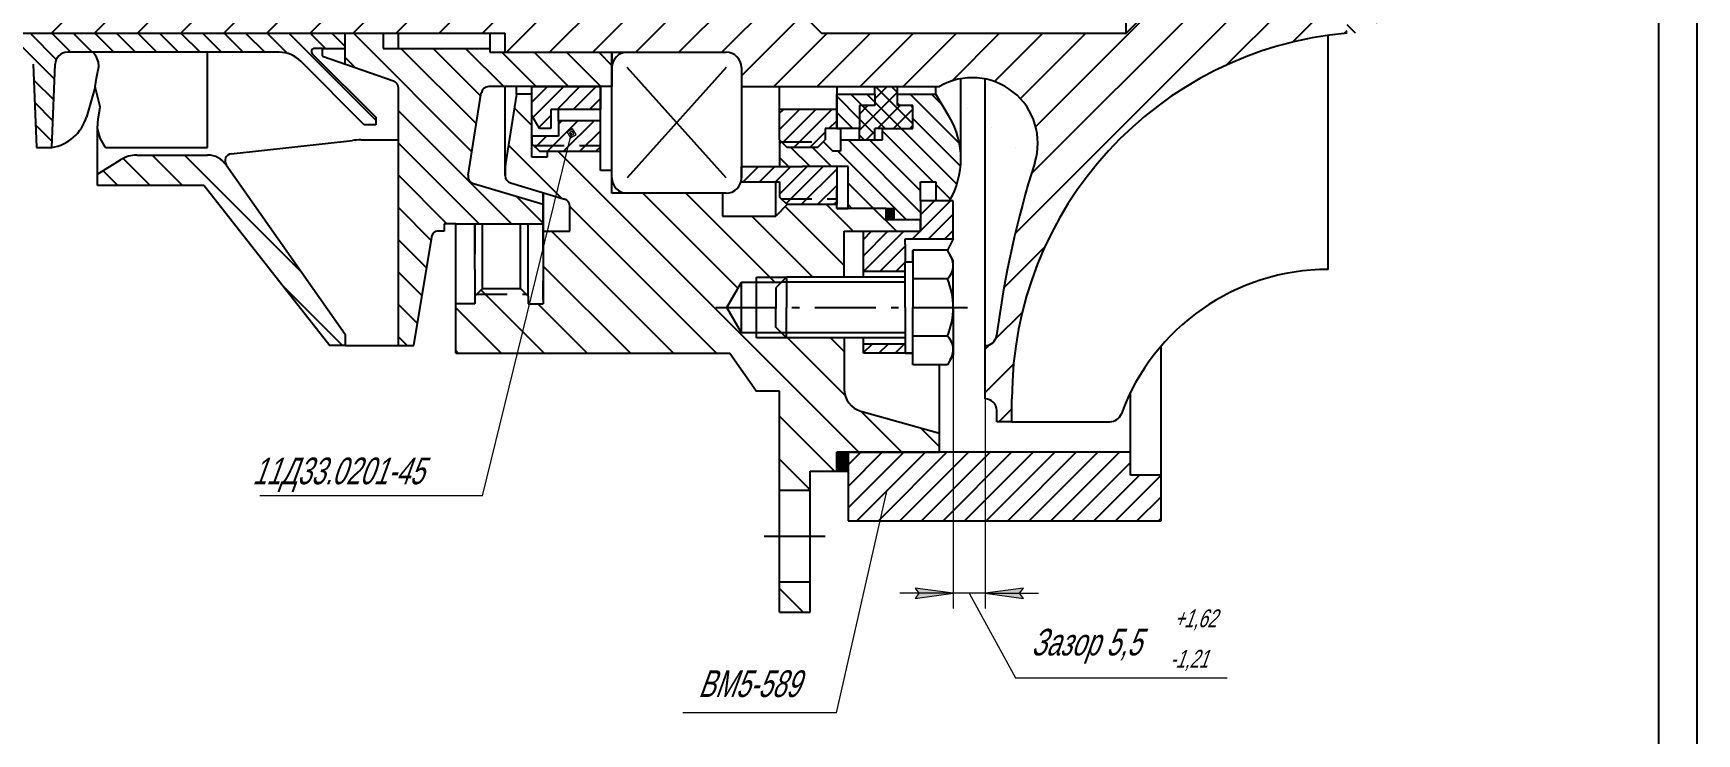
# Model space of a CAD drawing. Extents: x 0 to 841, y 0 to 594.
# Drawn here: x 622.7 to 841, y 363.4 to 455.4 of the extents above; entities that cross this region are included whole.
import ezdxf

# ---------------------------------------------------------------- set-up
doc = ezdxf.new("R2010")
doc.units = 0
doc.header["$MEASUREMENT"] = 0
for name, pattern in [('K5LT_AXLED', [13, 8, -2, 1, -2]), ('K5LT_BASIC', [0]), ('K5LT_DASHED', [6, 4, -2]), ('K5LT_THIN', [0]), ('K5LT_THIN_INCLUDED_TO_HATCHING', [0])]:
    doc.linetypes.add(name, pattern=pattern)
doc.layers.add('LAYER0VIEW0', color=7, linetype='Continuous')
doc.layers.add('LAYER2VIEW0', color=7, linetype='Continuous')
doc.styles.add('K5_TEXTSTYLE', font='win_eskd.shx', dxfattribs={"width": 0.7, "oblique": 15, "bigfont": 'b_eskd.shx'})
pattern_1 = [(-45, (0, 0), (2.12132, 2.12132), [])]
pattern_2 = [(-45, (0, 0), (1.4142136, 1.4142136), [])]
pattern_3 = [(45, (0, 0), (-1.0606602, 1.0606602), [])]
pattern_4 = [(-45, (0, 0), (2.828427, 2.828427), [])]

# ---------------------------------------------------------------- blocks, each defined once
blk = doc.blocks.new('*U65')
at = {"layer": 'LAYER0VIEW0', "color": 5, "linetype": 'K5LT_BASIC'}
for p, q in [((-0.77, 7.51), (-5.3, 7.51)), ((-5.3, 7.51), (-5.3, 0)), ((0, 6.18), (-0.77, 7.51)), ((0, 0), (0, 6.18)), ((-21.9, 4), (-23.3, 2.6)), ((-23.3, 2.6), (-23.3, 0)), ((-6.3, 4), (-21.9, 4)), ((-21.9, 4), (-21.9, 0)), ((-0.77, 3.75), (-5.3, 3.75)), ((-23.3, -2.6), (-23.3, 0)), ((-21.9, -4), (-21.9, 0)), ((-5.3, -7.51), (-5.3, 0)), ((0, 0), (0, -6.18)), ((-21.9, -4), (-23.3, -2.6)), ((-6.3, -4), (-21.9, -4)), ((-0.77, -3.75), (-5.3, -3.75)), ((0, -6.18), (-0.77, -7.51)), ((-0.77, -7.51), (-5.3, -7.51))]:
    blk.add_line(p, q, dxfattribs=at)
at = {"layer": 'LAYER0VIEW0', "color": 7, "linetype": 'K5LT_THIN'}
for p, q in [((-6.3, 3.32), (-22.57, 3.32)), ((-6.3, -3.32), (-22.57, -3.32))]:
    blk.add_line(p, q, dxfattribs=at)
at = {"layer": 'LAYER0VIEW0', "color": 5, "linetype": 'K5LT_BASIC'}
for centre, radius, start, end in [((-2.43, 5.53), 2.43, 313.0482, 32.769), ((-9.55, 0), 9.55, 0, 23.1373), ((-9.55, 0), 9.55, 336.8627, 0), ((-2.43, -5.53), 2.43, 327.231, 46.9518)]:
    blk.add_arc(centre, radius, start, end, dxfattribs=at)
blk = doc.blocks.new('*U66')
at = {"layer": 'LAYER0VIEW0', "color": 5, "linetype": 'K5LT_BASIC'}
for p, q in [((-2, 55.5), (-15, 55.5)), ((-17, 53.5), (-17, 39)), ((0, 39), (0, 53.5)), ((-15, 37), (-2, 37)), ((-17, -14.5), (-17, 0)), ((-15, 2), (-2, 2)), ((0, 0), (0, -14.5)), ((-2, -16.5), (-15, -16.5))]:
    blk.add_line(p, q, dxfattribs=at)
at = {"layer": 'LAYER0VIEW0', "color": 7, "linetype": 'K5LT_THIN'}
for p, q in [((-2, 39), (-15, 53.5)), ((-2, 53.5), (-15, 39)), ((-2, 0), (-15, -14.5)), ((-2, -14.5), (-15, 0))]:
    blk.add_line(p, q, dxfattribs=at)
at = {"layer": 'LAYER0VIEW0', "color": 5, "linetype": 'K5LT_BASIC'}
for centre, start, end in [((-15, 53.5), 90, 180), ((-2, 53.5), 0, 90), ((-15, 39), 180, 270), ((-2, 39), 270, 0), ((-15, 0), 90, 180), ((-2, 0), 0, 90), ((-15, -14.5), 180, 270), ((-2, -14.5), 270, 0)]:
    blk.add_arc(centre, 2, start, end, dxfattribs=at)
blk = doc.blocks.new('*S69')
at = {"layer": 'LAYER2VIEW0', "color": 7, "linetype": 'K5LT_THIN'}
blk.add_line((841, 594), (841, 0), dxfattribs=at)

msp = doc.modelspace()

# ---------------------------------------------------------------- hatches: boundary and pattern name
at = {"layer": 'LAYER0VIEW0'}
h = msp.add_hatch(dxfattribs=at)
h.set_pattern_fill('МЕТАЛЛ', color=256, style=0, pattern_type=0)
h.set_pattern_definition([(45, (0, 0), (-2.828427, 2.828427), [])])
edge = h.paths.add_edge_path()
edge.add_line((532.929, 481.858), (519.929, 481.858))
edge.add_line((519.929, 481.858), (518.429, 481.858))
edge.add_line((518.429, 481.858), (518.429, 482.358))
edge.add_line((518.429, 482.358), (517.929, 482.858))
edge.add_line((517.929, 482.858), (468.429, 482.858))
edge.add_line((468.429, 482.858), (468.429, 481.512))
edge.add_line((468.429, 481.512), (470.429, 480.358))
edge.add_line((470.429, 480.358), (480.429, 480.358))
edge.add_line((480.429, 480.358), (480.429, 479.858))
edge.add_line((480.429, 479.858), (499.429, 479.858))
edge.add_line((499.429, 479.858), (499.429, 476.358))
edge.add_line((499.429, 476.358), (508.429, 476.358))
edge.add_line((508.429, 476.358), (511.893, 470.358))
edge.add_line((511.893, 470.358), (508.429, 464.358))
edge.add_line((508.429, 464.358), (499.429, 464.358))
edge.add_line((499.429, 464.358), (499.429, 460.858))
edge.add_line((499.429, 460.858), (480.429, 460.858))
edge.add_line((480.429, 460.858), (480.429, 460.358))
edge.add_line((480.429, 460.358), (470.429, 460.358))
edge.add_line((470.429, 460.358), (468.429, 459.203))
edge.add_line((468.429, 459.203), (468.429, 457.858))
edge.add_line((468.429, 457.858), (517.929, 457.858))
edge.add_line((517.929, 457.858), (518.429, 458.358))
edge.add_line((518.429, 458.358), (518.429, 458.858))
edge.add_line((518.429, 458.858), (519.929, 458.858))
edge.add_line((519.929, 458.858), (519.929, 455.858))
edge.add_line((519.929, 455.858), (520.429, 455.358))
edge.add_line((520.429, 455.358), (528.429, 455.358))
edge.add_line((528.429, 455.358), (529.429, 456.358))
edge.add_line((529.429, 456.358), (532.929, 456.358))
edge.add_line((532.929, 456.358), (532.929, 455.358))
edge.add_line((532.929, 455.358), (534.429, 455.358))
edge.add_line((534.429, 455.358), (547.429, 455.358))
edge.add_line((547.429, 455.358), (548.929, 455.358))
edge.add_line((548.929, 455.358), (584.929, 455.358))
edge.add_line((584.929, 455.358), (662.625, 455.358))
edge.add_line((662.625, 455.358), (684.625, 455.358))
edge.add_line((684.625, 455.358), (684.625, 452.858))
edge.add_line((684.625, 452.858), (698.625, 452.858))
edge.add_line((698.625, 452.858), (700.625, 452.858))
edge.add_line((700.625, 452.858), (713.625, 452.858))
edge.add_arc((713.625, 450.858), 2, 360, 450, ccw=False)
edge.add_line((715.625, 450.858), (715.625, 448.358))
edge.add_line((715.625, 448.358), (741.625, 448.358))
edge.add_arc((745.944, 440.944), 8.58, 342.4571, 480.22329, ccw=False)
edge.add_arc((879.072, 398.859), 131.042, 162.4571, 172.63144)
edge.add_arc((747.625, 415.858), 1.5, 630, 712.63144, ccw=False)
edge.add_line((747.625, 414.358), (747.625, 407.358))
edge.add_arc((747.625, 405.858), 1.5, 360, 450, ccw=False)
edge.add_line((749.125, 405.858), (749.125, 404.358))
edge.add_line((749.125, 404.358), (751.125, 404.358))
edge.add_line((751.125, 404.358), (751.125, 407.358))
edge.add_arc((799.307, 407.358), 48.182, 454.97911, 540, ccw=False)
edge.add_line((795.125, 455.358), (795.125, 457.858))
edge.add_line((795.125, 457.858), (792.625, 457.858))
edge.add_line((792.625, 457.858), (791.125, 457.858))
edge.add_line((791.125, 457.858), (790.125, 458.858))
edge.add_line((790.125, 458.858), (789.625, 458.358))
edge.add_line((789.625, 458.358), (778.625, 458.358))
edge.add_line((778.625, 458.358), (777.625, 459.358))
edge.add_line((777.625, 459.358), (775.125, 459.358))
edge.add_line((775.125, 459.358), (775.125, 458.358))
edge.add_line((775.125, 458.358), (769.125, 458.358))
edge.add_line((769.125, 458.358), (766.125, 455.358))
edge.add_line((766.125, 455.358), (726.125, 455.358))
edge.add_line((726.125, 455.358), (722.125, 459.358))
edge.add_line((722.125, 459.358), (539.28, 459.358))
edge.add_line((539.28, 459.358), (532.929, 470.358))
edge.add_line((532.929, 470.358), (539.28, 481.358))
edge.add_line((539.28, 481.358), (722.125, 481.358))
edge.add_line((722.125, 481.358), (726.125, 485.358))
edge.add_line((726.125, 485.358), (766.125, 485.358))
edge.add_line((766.125, 485.358), (769.125, 482.358))
edge.add_line((769.125, 482.358), (775.125, 482.358))
edge.add_line((775.125, 482.358), (775.125, 481.358))
edge.add_line((775.125, 481.358), (777.625, 481.358))
edge.add_line((777.625, 481.358), (778.625, 482.358))
edge.add_line((778.625, 482.358), (789.625, 482.358))
edge.add_line((789.625, 482.358), (790.125, 481.858))
edge.add_line((790.125, 481.858), (791.125, 482.858))
edge.add_line((791.125, 482.858), (792.625, 482.858))
edge.add_line((792.625, 482.858), (795.125, 482.858))
edge.add_line((795.125, 482.858), (795.125, 485.358))
edge.add_arc((799.307, 533.358), 48.182, 540, 625.02089, ccw=False)
edge.add_line((751.125, 533.358), (751.125, 536.358))
edge.add_line((751.125, 536.358), (749.125, 536.358))
edge.add_line((749.125, 536.358), (749.125, 534.858))
edge.add_arc((747.625, 534.858), 1.5, 270, 360, ccw=False)
edge.add_line((747.625, 533.358), (747.625, 526.358))
edge.add_arc((747.625, 524.858), 1.5, 367.36856, 450, ccw=False)
edge.add_arc((879.072, 541.856), 131.042, 187.36856, 197.5429)
edge.add_arc((745.944, 499.772), 8.58, 239.77671, 377.5429, ccw=False)
edge.add_line((741.625, 492.358), (715.625, 492.358))
edge.add_line((715.625, 492.358), (715.625, 489.858))
edge.add_arc((713.625, 489.858), 2, 270, 360, ccw=False)
edge.add_line((713.625, 487.858), (700.625, 487.858))
edge.add_line((700.625, 487.858), (698.625, 487.858))
edge.add_line((698.625, 487.858), (684.625, 487.858))
edge.add_line((684.625, 487.858), (684.625, 485.358))
edge.add_line((684.625, 485.358), (662.625, 485.358))
edge.add_line((662.625, 485.358), (584.929, 485.358))
edge.add_line((584.929, 485.358), (548.929, 485.358))
edge.add_line((548.929, 485.358), (547.429, 485.358))
edge.add_line((547.429, 485.358), (535.429, 485.358))
edge.add_line((535.429, 485.358), (535.429, 481.858))
edge.add_line((535.429, 481.858), (532.929, 481.858))
h = msp.add_hatch(dxfattribs=at)
h.set_pattern_fill('МЕТАЛЛ', color=256, style=0, pattern_type=0)
h.set_pattern_definition(pattern_2)
edge = h.paths.add_edge_path()
edge.add_arc((627.162, 489.458), 1.6, 542.29061, 630, ccw=False)
edge.add_line((625.563, 489.394), (625.126, 500.324))
edge.add_arc((624.031, 494.757), 5.674, 78.86755, 80.81259)
edge.add_line((624.937, 500.358), (623.125, 500.358))
edge.add_line((623.125, 500.358), (622.686, 489.394))
edge.add_arc((621.088, 489.458), 1.6, 630, 717.70939, ccw=False)
edge.add_line((621.088, 487.858), (584.929, 487.858))
edge.add_line((584.929, 487.858), (584.929, 485.358))
edge.add_line((584.929, 485.358), (662.625, 485.358))
edge.add_line((662.625, 485.358), (663.625, 485.358))
edge.add_line((663.625, 485.358), (663.625, 487.358))
edge.add_line((663.625, 487.358), (660.625, 487.358))
edge.add_line((660.625, 487.358), (659.591, 487.358))
edge.add_arc((659.591, 487.758), 0.4, 495, 630, ccw=False)
edge.add_line((659.308, 488.041), (667.625, 496.358))
edge.add_line((667.625, 496.358), (667.625, 497.358))
edge.add_line((667.625, 497.358), (666.125, 497.358))
edge.add_line((666.125, 497.358), (657.796, 489.029))
edge.add_arc((654.968, 491.858), 4, 630, 675, ccw=False)
edge.add_line((654.968, 487.858), (627.162, 487.858))
edge = h.paths.add_edge_path()
edge.add_arc((621.088, 451.258), 1.6, 362.29061, 450, ccw=False)
edge.add_line((622.686, 451.322), (623.125, 440.358))
edge.add_line((623.125, 440.358), (625.125, 440.358))
edge.add_line((625.125, 440.358), (625.563, 451.322))
edge.add_arc((627.162, 451.258), 1.6, 450, 537.70939, ccw=False)
edge.add_line((627.162, 452.858), (654.968, 452.858))
edge.add_arc((654.968, 448.858), 4, 405, 450, ccw=False)
edge.add_line((657.796, 451.686), (666.125, 443.358))
edge.add_line((666.125, 443.358), (667.625, 443.358))
edge.add_line((667.625, 443.358), (667.625, 444.358))
edge.add_line((667.625, 444.358), (659.308, 452.675))
edge.add_arc((659.591, 452.958), 0.4, 450, 585, ccw=False)
edge.add_line((659.591, 453.358), (660.625, 453.358))
edge.add_line((660.625, 453.358), (662.625, 453.358))
edge.add_line((662.625, 453.358), (663.625, 453.358))
edge.add_line((663.625, 453.358), (663.625, 455.358))
edge.add_line((663.625, 455.358), (662.625, 455.358))
edge.add_line((662.625, 455.358), (584.929, 455.358))
edge.add_line((584.929, 455.358), (584.929, 452.858))
edge.add_line((584.929, 452.858), (621.088, 452.858))
h = msp.add_hatch(dxfattribs=at)
h.set_pattern_fill('МЕТАЛЛ', color=256, style=0, pattern_type=0)
h.set_pattern_definition(pattern_1)
edge = h.paths.add_edge_path()
edge.add_arc((796.352, 470.358), 14.773, 668.88007, 714.17223, ccw=False)
edge.add_line((805.625, 458.858), (799.125, 458.858))
edge.add_line((799.125, 458.858), (799.125, 455.358))
edge.add_line((799.125, 455.358), (795.125, 455.358))
edge.add_line((795.125, 455.358), (795.125, 457.858))
edge.add_line((795.125, 457.858), (792.625, 457.858))
edge.add_line((792.625, 457.858), (792.625, 459.858))
edge.add_line((792.625, 459.858), (790.625, 459.858))
edge.add_line((790.625, 459.858), (790.625, 459.358))
edge.add_line((790.625, 459.358), (789.625, 458.358))
edge.add_line((789.625, 458.358), (778.625, 458.358))
edge.add_line((778.625, 458.358), (777.625, 459.358))
edge.add_line((777.625, 459.358), (777.625, 461.358))
edge.add_line((777.625, 461.358), (800.625, 461.358))
edge.add_line((800.625, 461.358), (804.625, 468.858))
edge.add_line((804.625, 468.858), (811.049, 468.858))
h = msp.add_hatch(dxfattribs=at)
h.set_pattern_fill('МЕТАЛЛ', color=256, style=0, pattern_type=0)
h.set_pattern_definition(pattern_1)
edge = h.paths.add_edge_path()
edge.add_line((670.625, 448.148), (670.625, 414.358))
edge.add_line((670.625, 414.358), (672.625, 414.358))
edge.add_line((672.625, 414.358), (675.041, 428.856))
edge.add_arc((675.633, 428.758), 0.6, 450, 530.53768, ccw=False)
edge.add_line((675.633, 429.358), (676.625, 429.358))
edge.add_line((676.625, 429.358), (676.625, 430.358))
edge.add_line((676.625, 430.358), (678.125, 430.358))
edge.add_line((678.125, 430.358), (680.625, 430.358))
edge.add_line((680.625, 430.358), (689.625, 430.358))
edge.add_line((689.625, 430.358), (689.625, 432.858))
edge.add_line((689.625, 432.858), (680.463, 435.606))
edge.add_arc((680.751, 436.564), 1, 530.90972, 613.30076, ccw=False)
edge.add_line((679.763, 436.722), (681.49, 447.516))
edge.add_arc((682.478, 447.358), 1, 450, 530.90972, ccw=False)
edge.add_line((682.478, 448.358), (688.125, 448.358))
edge.add_line((688.125, 448.358), (697.125, 448.358))
edge.add_line((697.125, 448.358), (698.625, 448.358))
edge.add_line((698.625, 448.358), (698.625, 452.858))
edge.add_line((698.625, 452.858), (684.625, 452.858))
edge.add_line((684.625, 452.858), (682.625, 452.858))
edge.add_line((682.625, 452.858), (682.625, 453.358))
edge.add_line((682.625, 453.358), (668.625, 453.358))
edge.add_line((668.625, 453.358), (668.625, 455.358))
edge.add_line((668.625, 455.358), (663.625, 455.358))
edge.add_line((663.625, 455.358), (663.625, 451.308))
edge.add_line((663.625, 451.308), (669.955, 449.092))
edge.add_arc((669.625, 448.148), 1, 360, 430.70995, ccw=False)
h = msp.add_hatch(dxfattribs=at)
h.set_pattern_fill('МЕТАЛЛ', color=256, style=0, pattern_type=0)
h.set_pattern_definition(pattern_3)
h.paths.add_polyline_path([(697.125, 445.358), (690.625, 445.358), (690.625, 442.858), (689.125, 442.858), (688.125, 444.59), (688.125, 448.358), (697.125, 448.358)])
h = msp.add_hatch(dxfattribs=at)
h.set_pattern_fill('НЕМЕТАЛЛ', color=256, style=0, pattern_type=0)
h.set_pattern_definition([(45, (0, 0), (-1.0606602, 1.0606602), []), (135, (0, 0), (-1.0606602, -1.0606602), [])])
h.paths.add_polyline_path([(731.125, 445.858), (733.125, 445.858), (733.125, 447.358), (733.125, 448.358), (736.125, 448.358), (736.125, 445.858), (738.125, 445.858), (738.125, 442.858), (734.125, 442.858), (733.125, 442.858), (733.125, 441.358), (731.125, 441.358), (731.125, 442.858)])
h = msp.add_hatch(dxfattribs=at)
h.set_pattern_fill('МЕТАЛЛ', color=256, style=0, pattern_type=0)
h.set_pattern_definition(pattern_4)
edge = h.paths.add_edge_path()
edge.add_line((713.125, 434.358), (698.625, 434.358))
edge.add_line((698.625, 434.358), (698.625, 436.358))
edge.add_line((698.625, 436.358), (698.625, 437.358))
edge.add_line((698.625, 437.358), (697.125, 437.358))
edge.add_line((697.125, 437.358), (697.125, 439.858))
edge.add_line((697.125, 439.858), (690.125, 439.858))
edge.add_line((690.125, 439.858), (690.125, 439.108))
edge.add_line((690.125, 439.108), (688.125, 439.108))
edge.add_line((688.125, 439.108), (688.125, 440.858))
edge.add_line((688.125, 440.858), (688.125, 441.858))
edge.add_line((688.125, 441.858), (688.125, 444.59))
edge.add_line((688.125, 444.59), (688.125, 447.358))
edge.add_line((688.125, 447.358), (686.125, 447.358))
edge.add_line((686.125, 447.358), (684.663, 438.218))
edge.add_arc((687.625, 437.744), 3, 170.90972, 180)
edge.add_line((684.625, 437.744), (684.625, 436.668))
edge.add_arc((685.625, 436.668), 1, 180, 253.30076)
edge.add_line((685.338, 435.71), (692.412, 433.588))
edge.add_arc((692.125, 432.63), 1, 360, 433.30076, ccw=False)
edge.add_line((693.125, 432.63), (693.125, 429.358))
edge.add_line((693.125, 429.358), (689.625, 429.358))
edge.add_line((689.625, 429.358), (689.625, 422.858))
edge.add_line((689.625, 422.858), (689.625, 420.358))
edge.add_line((689.625, 420.358), (689.625, 419.858))
edge.add_line((689.625, 419.858), (687.625, 419.858))
edge.add_line((687.625, 419.858), (687.625, 420.858))
edge.add_line((687.625, 420.858), (686.625, 421.858))
edge.add_line((686.625, 421.858), (681.625, 421.858))
edge.add_line((681.625, 421.858), (680.625, 420.858))
edge.add_line((680.625, 420.858), (680.625, 419.858))
edge.add_line((680.625, 419.858), (678.125, 419.858))
edge.add_line((678.125, 419.858), (678.125, 413.358))
edge.add_line((678.125, 413.358), (710.125, 413.358))
edge.add_line((710.125, 413.358), (714.125, 413.358))
edge.add_line((714.125, 413.358), (717.625, 408.358))
edge.add_line((717.625, 408.358), (720.625, 408.358))
edge.add_line((720.625, 408.358), (720.625, 395.358))
edge.add_line((720.625, 395.358), (724.625, 395.358))
edge.add_line((724.625, 395.358), (724.625, 397.858))
edge.add_line((724.625, 397.858), (727.625, 397.858))
edge.add_line((727.625, 397.858), (728.125, 397.858))
edge.add_line((728.125, 397.858), (728.125, 400.358))
edge.add_line((728.125, 400.358), (729.625, 400.358))
edge.add_line((729.625, 400.358), (741.625, 400.358))
edge.add_line((741.625, 400.358), (741.625, 402.858))
edge.add_line((741.625, 402.858), (731.316, 405.744))
edge.add_arc((732.125, 408.633), 3, 540, 614.35775, ccw=False)
edge.add_line((729.125, 408.633), (729.125, 415.358))
edge.add_line((729.125, 415.358), (721.525, 415.358))
edge.add_line((721.525, 415.358), (720.85, 416.033))
edge.add_line((720.85, 416.033), (715.625, 416.033))
edge.add_line((715.625, 416.033), (713.705, 419.358))
edge.add_line((713.705, 419.358), (715.625, 422.683))
edge.add_line((715.625, 422.683), (720.85, 422.683))
edge.add_line((720.85, 422.683), (721.525, 423.358))
edge.add_line((721.525, 423.358), (729.125, 423.358))
edge.add_line((729.125, 423.358), (729.125, 429.358))
edge.add_line((729.125, 429.358), (739.125, 429.358))
edge.add_line((739.125, 429.358), (739.125, 430.858))
edge.add_line((739.125, 430.858), (735.625, 430.858))
edge.add_line((735.625, 430.858), (734.625, 430.858))
edge.add_line((734.625, 430.858), (734.625, 432.358))
edge.add_line((734.625, 432.358), (729.625, 432.358))
edge.add_line((729.625, 432.358), (728.125, 432.358))
edge.add_line((728.125, 432.358), (728.125, 432.858))
edge.add_line((728.125, 432.858), (721.625, 432.858))
edge.add_line((721.625, 432.858), (720.125, 431.358))
edge.add_line((720.125, 431.358), (713.125, 431.358))
edge.add_line((713.125, 431.358), (713.125, 434.358))
h = msp.add_hatch(dxfattribs=at)
h.set_pattern_fill('МЕТАЛЛ', color=256, style=0, pattern_type=0)
h.set_pattern_definition(pattern_2)
edge = h.paths.add_edge_path()
edge.add_line((739.125, 435.858), (741.125, 435.858))
edge.add_line((741.125, 435.858), (741.125, 433.358))
edge.add_line((741.125, 433.358), (742.925, 433.358))
edge.add_arc((733.592, 438.858), 10.833, 329.48976, 360)
edge.add_arc((733.592, 438.858), 10.833, 0, 30.51024)
edge.add_line((742.925, 444.358), (741.157, 447.358))
edge.add_line((741.157, 447.358), (736.125, 447.358))
edge.add_line((736.125, 447.358), (736.125, 445.858))
edge.add_line((736.125, 445.858), (738.125, 445.858))
edge.add_line((738.125, 445.858), (738.125, 442.858))
edge.add_line((738.125, 442.858), (734.125, 442.858))
edge.add_line((734.125, 442.858), (734.125, 441.358))
edge.add_line((734.125, 441.358), (733.125, 441.358))
edge.add_line((733.125, 441.358), (731.125, 441.358))
edge.add_line((731.125, 441.358), (728.625, 441.358))
edge.add_line((728.625, 441.358), (728.625, 439.858))
edge.add_line((728.625, 439.858), (727.625, 439.858))
edge.add_line((727.625, 439.858), (726.375, 441.108))
edge.add_line((726.375, 441.108), (725.625, 440.358))
edge.add_line((725.625, 440.358), (721.625, 440.358))
edge.add_line((721.625, 440.358), (720.875, 441.108))
edge.add_line((720.875, 441.108), (720.625, 440.858))
edge.add_line((720.625, 440.858), (720.625, 437.858))
edge.add_line((720.625, 437.858), (723.625, 437.858))
edge.add_line((723.625, 437.858), (728.125, 437.858))
edge.add_line((728.125, 437.858), (729.625, 437.858))
edge.add_line((729.625, 437.858), (729.625, 432.358))
edge.add_line((729.625, 432.358), (734.625, 432.358))
edge.add_line((734.625, 432.358), (735.625, 432.358))
edge.add_line((735.625, 432.358), (735.625, 430.858))
edge.add_line((735.625, 430.858), (739.125, 430.858))
edge.add_line((739.125, 430.858), (739.125, 433.358))
edge.add_line((739.125, 433.358), (739.125, 435.858))
h = msp.add_hatch(dxfattribs=at)
h.set_pattern_fill('МЕТАЛЛ', color=256, style=0, pattern_type=0)
h.set_pattern_definition([(-45, (0, 0), (1.0606602, 1.0606602), [])])
h.paths.add_polyline_path([(731.125, 442.858), (728.625, 442.858), (728.125, 442.858), (728.125, 445.358), (728.125, 447.358), (733.125, 447.358), (733.125, 445.858), (731.125, 445.858)])
h = msp.add_hatch(dxfattribs=at)
h.set_pattern_fill('МЕТАЛЛ', color=256, style=0, pattern_type=0)
h.set_pattern_definition(pattern_3)
h.paths.add_polyline_path([(691.625, 443.858), (697.125, 443.858), (697.125, 439.858), (689.125, 439.858), (688.125, 440.858), (688.125, 441.858), (691.625, 441.858)])
h = msp.add_hatch(dxfattribs=at)
h.set_pattern_fill('МЕТАЛЛ', color=256, style=0, pattern_type=0)
h.set_pattern_definition(pattern_3)
h.paths.add_polyline_path([(728.125, 445.358), (720.625, 445.358), (720.625, 441.358), (721.625, 440.358), (725.625, 440.358), (726.625, 441.358), (726.625, 442.858), (728.125, 442.858)])
h = msp.add_hatch(dxfattribs=at)
h.set_pattern_fill('МЕТАЛЛ', color=256, style=0, pattern_type=0)
h.set_pattern_definition(pattern_1)
edge = h.paths.add_edge_path()
edge.add_line((648.021, 438.082), (663.625, 415.858))
edge.add_line((663.625, 415.858), (663.625, 414.358))
edge.add_line((663.625, 414.358), (661.625, 414.358))
edge.add_line((661.625, 414.358), (645.125, 435.358))
edge.add_line((645.125, 435.358), (631.125, 435.358))
edge.add_line((631.125, 435.358), (631.125, 436.858))
edge.add_line((631.125, 436.858), (634.152, 438.75))
edge.add_arc((636.272, 435.358), 4, 450, 482.00538, ccw=False)
edge.add_line((636.272, 439.358), (645.566, 439.358))
edge.add_arc((645.566, 436.358), 3, 395.07375, 450, ccw=False)
h = msp.add_hatch(dxfattribs=at)
h.set_pattern_fill('МЕТАЛЛ', color=256, style=0, pattern_type=0)
h.set_pattern_definition(pattern_3)
h.paths.add_polyline_path([(723.625, 437.858), (715.625, 437.858), (715.625, 435.858), (720.625, 435.858), (720.625, 433.858), (721.625, 432.858), (728.125, 432.858), (728.125, 433.858), (728.125, 434.858), (728.125, 437.858)])
h = msp.add_hatch(dxfattribs=at)
h.set_pattern_fill('МЕТАЛЛ', color=256, style=0, pattern_type=0)
h.set_pattern_definition(pattern_3)
h.paths.add_polyline_path([(731.625, 413.358), (737.125, 413.358), (737.125, 414.608), (731.625, 414.608)])
h.paths.add_polyline_path([(731.625, 424.108), (737.125, 424.108), (737.125, 425.358), (737.125, 425.858), (737.125, 427.608), (737.125, 428.358), (743.425, 428.358), (743.425, 433.358), (739.125, 433.358), (739.125, 430.858), (739.125, 429.358), (731.625, 429.358)])
for points in [[(734.625, 432.358), (735.625, 432.358), (735.625, 430.858), (734.625, 430.858)], [(729.625, 400.358), (729.625, 397.858), (728.125, 397.858), (728.125, 400.358)]]:
    msp.add_hatch(color=1, dxfattribs=at).paths.add_polyline_path(points)
h = msp.add_hatch(dxfattribs=at)
h.set_pattern_fill('МЕТАЛЛ', color=256, style=0, pattern_type=0)
h.set_pattern_definition([(45, (0, 0), (-1.4142136, 1.4142136), [])])
h.paths.add_polyline_path([(729.625, 391.358), (770.698, 391.358), (770.698, 397.358), (766.698, 397.358), (766.698, 400.358), (741.625, 400.358), (729.625, 400.358), (729.625, 397.858)])
h = msp.add_hatch(dxfattribs=at)
h.set_pattern_fill('МЕТАЛЛ', color=256, style=0, pattern_type=0)
h.set_pattern_definition(pattern_4)
h.paths.add_polyline_path([(720.625, 379.358), (720.625, 383.358), (724.625, 383.358), (724.625, 379.358)])
at = {"layer": 'LAYER0VIEW0', "lineweight": 0}
for points in [[(743.425, 381.834), (738.425, 382.492), (738.925, 381.834)], [(752.125, 381.834), (752.625, 382.492), (747.625, 381.834)], [(738.425, 381.176), (743.425, 381.834), (738.925, 381.834)], [(752.625, 381.176), (747.625, 381.834), (752.125, 381.834)]]:
    msp.add_hatch(color=7, dxfattribs=at).paths.add_polyline_path(points)

# ---------------------------------------------------------------- linework, layer by layer
at = {"layer": 'LAYER0VIEW0', "color": 5, "linetype": 'K5LT_BASIC'}
for p, q in [((836, 589), (836, 5)), ((766.125, 455.358), (766.125, 470.358)), ((722.125, 459.358), (726.125, 455.358)), ((766.125, 455.358), (769.125, 458.358)), ((584.929, 455.358), (662.625, 455.358)), ((662.625, 455.358), (684.625, 455.358)), ((663.625, 451.308), (663.625, 455.358)), ((668.625, 455.358), (668.625, 453.358)), ((670.625, 453.358), (670.625, 455.358)), ((682.625, 455.358), (682.625, 452.858)), ((684.625, 452.858), (684.625, 455.358)), ((684.625, 452.858), (684.625, 455.358)), ((726.125, 455.358), (766.125, 455.358)), ((792.625, 424.358), (792.625, 455.074)), ((654.968, 452.858), (627.162, 452.858)), ((645.566, 440.358), (645.566, 452.858)), ((659.308, 452.675), (667.625, 444.358)), ((660.625, 453.358), (659.591, 453.358)), ((660.625, 452.358), (660.625, 453.358)), ((660.625, 453.358), (662.625, 453.358)), ((660.625, 452.358), (660.625, 453.358)), ((660.625, 453.358), (662.625, 453.358)), ((660.625, 453.358), (663.625, 453.358)), ((660.625, 452.358), (669.955, 449.092)), ((668.625, 453.358), (682.625, 453.358)), ((682.625, 452.858), (684.625, 452.858)), ((684.625, 452.858), (698.625, 452.858)), ((698.625, 452.858), (698.625, 448.358)), ((698.625, 452.858), (700.625, 452.858)), ((698.625, 450.858), (698.625, 452.858)), ((622.686, 451.322), (623.125, 440.358)), ((625.125, 440.358), (625.563, 451.322)), ((666.125, 443.358), (657.796, 451.686)), ((630.827, 448.32), (629.662, 444.358)), ((670.625, 414.358), (670.625, 448.148)), ((698.625, 448.358), (682.478, 448.358)), ((684.625, 436.668), (684.625, 448.358)), ((686.125, 447.358), (686.125, 448.358)), ((688.125, 439.108), (688.125, 448.358)), ((688.125, 444.59), (688.125, 448.358)), ((688.125, 448.358), (697.125, 448.358)), ((697.125, 437.358), (697.125, 448.358)), ((697.125, 448.358), (697.125, 445.358)), ((715.625, 448.358), (741.625, 448.358)), ((720.625, 441.358), (720.625, 448.358)), ((728.125, 448.358), (728.125, 445.358)), ((733.125, 447.358), (733.125, 448.358)), ((733.125, 448.358), (736.125, 448.358)), ((736.125, 445.858), (736.125, 448.358)), ((741.157, 447.358), (741.157, 448.358)), ((744.425, 438.858), (744.425, 449.388)), ((747.625, 414.358), (747.625, 449.358)), ((679.763, 436.722), (681.49, 447.516)), ((686.125, 447.358), (684.663, 438.218)), ((688.125, 447.358), (686.125, 447.358)), ((728.125, 442.858), (728.125, 447.358)), ((728.125, 447.358), (733.125, 447.358)), ((733.125, 445.858), (731.125, 445.858)), ((731.125, 445.858), (731.125, 442.858)), ((733.125, 447.358), (733.125, 445.858)), ((736.125, 447.358), (741.157, 447.358)), ((738.125, 445.858), (736.125, 445.858)), ((738.125, 442.858), (738.125, 445.858)), ((742.925, 444.358), (741.157, 447.358)), ((667.625, 443.358), (666.125, 443.358)), ((667.625, 444.358), (667.625, 443.358)), ((689.125, 442.858), (688.125, 444.59)), ((697.125, 445.358), (690.625, 445.358)), ((690.625, 445.358), (690.625, 442.858)), ((691.625, 443.858), (691.625, 445.358)), ((697.125, 443.858), (691.625, 443.858)), ((691.625, 443.858), (691.625, 441.858)), ((728.125, 445.358), (720.625, 445.358)), ((728.125, 445.358), (728.125, 442.858)), ((631.125, 436.858), (631.125, 442.691)), ((648.675, 439.53), (664.574, 441.297)), ((665.679, 441.358), (670.625, 441.358)), ((691.625, 441.858), (688.125, 441.858)), ((688.125, 441.858), (688.125, 440.858)), ((690.625, 442.858), (689.125, 442.858)), ((720.625, 441.358), (721.625, 440.358)), ((720.625, 441.358), (720.625, 437.858)), ((720.625, 440.858), (720.875, 441.108)), ((725.625, 440.358), (726.625, 441.358)), ((726.375, 441.108), (727.625, 439.858)), ((728.125, 442.858), (726.625, 442.858)), ((726.625, 442.858), (726.625, 441.358)), ((728.125, 442.858), (728.625, 442.858)), ((731.125, 442.858), (728.125, 442.858)), ((728.625, 442.858), (728.625, 439.858)), ((728.625, 441.358), (731.125, 441.358)), ((731.125, 441.358), (731.125, 442.858)), ((731.125, 441.358), (733.125, 441.358)), ((733.125, 441.358), (733.125, 442.858)), ((734.125, 442.858), (733.125, 442.858)), ((733.125, 441.358), (734.125, 441.358)), ((734.125, 441.358), (734.125, 442.858)), ((734.125, 442.858), (738.125, 442.858)), ((623.125, 440.358), (625.125, 440.358)), ((623.125, 440.358), (625.125, 440.358)), ((632.162, 440.358), (645.566, 440.358)), ((636.272, 439.358), (645.566, 439.358)), ((688.125, 440.858), (689.125, 439.858)), ((690.125, 439.108), (688.125, 439.108)), ((689.125, 439.858), (697.125, 439.858)), ((690.125, 439.858), (690.125, 439.108)), ((725.625, 440.358), (721.625, 440.358)), ((728.625, 439.858), (727.625, 439.858)), ((631.125, 436.858), (634.152, 438.75)), ((631.125, 435.358), (631.125, 436.858)), ((648.021, 438.082), (663.625, 415.858)), ((684.625, 437.744), (684.625, 436.668)), ((698.625, 437.358), (697.125, 437.358)), ((698.625, 434.358), (698.625, 437.358)), ((715.625, 435.858), (715.625, 437.858)), ((715.625, 437.858), (723.625, 437.858)), ((728.125, 437.858), (723.625, 437.858)), ((729.625, 437.858), (728.125, 437.858)), ((728.125, 437.858), (728.125, 432.858)), ((729.625, 432.358), (729.625, 437.858)), ((645.125, 435.358), (631.125, 435.358)), ((645.125, 435.358), (661.625, 414.358)), ((689.625, 432.858), (680.463, 435.606)), ((685.338, 435.71), (692.412, 433.588)), ((715.625, 435.858), (720.625, 435.858)), ((720.125, 431.358), (720.125, 435.858)), ((720.625, 435.858), (720.625, 433.858)), ((728.125, 434.858), (728.125, 433.858)), ((728.125, 432.358), (728.125, 434.858)), ((739.125, 435.858), (741.125, 435.858)), ((739.125, 433.358), (739.125, 435.858)), ((741.125, 435.858), (741.125, 433.358)), ((689.625, 432.858), (689.625, 434.424)), ((689.625, 434.424), (689.625, 429.358)), ((689.625, 430.358), (689.625, 432.858)), ((693.125, 429.358), (693.125, 432.63)), ((693.125, 429.358), (693.125, 432.63)), ((713.125, 434.358), (698.625, 434.358)), ((713.125, 434.358), (713.125, 431.358)), ((721.625, 432.858), (720.125, 431.358)), ((720.625, 433.858), (721.625, 432.858)), ((728.125, 432.858), (721.625, 432.858)), ((734.625, 432.358), (728.125, 432.358)), ((728.125, 432.358), (729.625, 432.358)), ((734.625, 430.858), (734.625, 432.358)), ((734.625, 432.358), (735.625, 432.358)), ((735.625, 432.358), (735.625, 430.858)), ((743.425, 433.358), (739.125, 433.358)), ((739.125, 433.358), (739.125, 429.358)), ((743.425, 428.358), (743.425, 433.358)), ((678.125, 430.358), (676.625, 430.358)), ((676.625, 430.358), (676.625, 429.358)), ((678.125, 430.358), (689.625, 430.358)), ((678.125, 413.358), (678.125, 430.358)), ((680.625, 424.358), (680.625, 430.358)), ((680.625, 430.358), (680.625, 426.358)), ((681.625, 421.858), (681.625, 430.358)), ((686.625, 421.858), (686.625, 430.358)), ((687.625, 420.858), (687.625, 430.358)), ((689.625, 430.358), (689.625, 419.858)), ((689.625, 426.456), (689.625, 430.358)), ((713.125, 431.358), (720.125, 431.358)), ((735.625, 430.858), (734.625, 430.858)), ((739.125, 430.858), (735.625, 430.858)), ((739.125, 429.358), (739.125, 430.858)), ((739.125, 429.358), (739.125, 430.858)), ((672.625, 414.358), (675.041, 428.856)), ((676.625, 429.358), (675.633, 429.358)), ((689.625, 429.358), (693.125, 429.358)), ((689.625, 429.358), (693.125, 429.358)), ((729.125, 423.358), (729.125, 429.358)), ((729.125, 429.358), (739.125, 429.358)), ((731.625, 423.358), (731.625, 429.358)), ((737.125, 427.608), (737.125, 428.358)), ((737.125, 428.358), (743.425, 428.358)), ((743.425, 428.358), (742.657, 426.863)), ((737.125, 427.608), (737.125, 425.358)), ((737.125, 425.858), (737.125, 425.358)), ((738.125, 425.358), (738.125, 426.858)), ((680.625, 424.358), (680.625, 421.358)), ((731.625, 424.108), (737.125, 424.108)), ((737.125, 419.358), (737.125, 425.358)), ((737.125, 425.358), (738.125, 425.358)), ((738.125, 425.358), (738.125, 422.822)), ((680.625, 420.858), (681.625, 421.858)), ((680.625, 421.358), (680.625, 419.858)), ((681.625, 421.858), (686.625, 421.858)), ((686.625, 421.858), (687.625, 420.858)), ((689.625, 420.358), (689.625, 422.858)), ((713.705, 419.358), (715.625, 422.683)), ((715.625, 422.683), (720.85, 422.683)), ((715.625, 416.033), (715.625, 422.683)), ((717.625, 415.358), (717.625, 423.358)), ((680.625, 419.858), (678.125, 419.858)), ((687.625, 420.858), (687.625, 419.858)), ((687.625, 419.858), (689.625, 419.858)), ((715.625, 416.033), (713.705, 419.358)), ((737.125, 419.358), (737.125, 413.358)), ((663.625, 415.858), (663.625, 414.358)), ((720.85, 416.033), (715.625, 416.033)), ((729.125, 415.358), (729.125, 408.633)), ((731.625, 413.358), (731.625, 415.358)), ((738.125, 413.358), (738.125, 415.894)), ((663.625, 414.358), (661.625, 414.358)), ((663.625, 414.358), (672.625, 414.358)), ((678.125, 413.358), (710.125, 413.358)), ((678.125, 413.358), (710.125, 413.358)), ((710.125, 413.358), (714.125, 413.358)), ((714.125, 413.358), (717.625, 408.358)), ((731.625, 414.608), (737.125, 414.608)), ((738.125, 413.358), (731.625, 413.358)), ((737.125, 413.358), (738.125, 413.358)), ((747.625, 407.358), (747.625, 414.358)), ((770.698, 397.358), (770.698, 414.288)), ((741.625, 402.858), (741.625, 411.852)), ((720.625, 408.358), (717.625, 408.358)), ((720.625, 395.358), (720.625, 408.358)), ((751.125, 404.358), (751.125, 407.358)), ((766.698, 400.358), (766.698, 408.234)), ((731.316, 405.744), (741.625, 402.858)), ((749.125, 404.358), (749.125, 405.858)), ((751.125, 404.358), (749.125, 404.358)), ((751.125, 404.358), (763.985, 404.358)), ((741.625, 400.358), (741.625, 402.858)), ((729.625, 400.358), (728.125, 400.358)), ((728.125, 397.858), (728.125, 400.358)), ((729.625, 400.358), (728.125, 400.358)), ((728.125, 397.858), (728.125, 400.358)), ((729.625, 400.358), (741.625, 400.358)), ((729.625, 397.858), (729.625, 400.358)), ((729.625, 400.358), (741.625, 400.358)), ((729.625, 400.358), (729.625, 391.358)), ((766.698, 400.358), (729.625, 400.358)), ((766.698, 397.358), (766.698, 400.358)), ((724.625, 395.358), (724.625, 397.858)), ((724.625, 397.858), (728.125, 397.858)), ((724.625, 395.358), (724.625, 397.858)), ((727.625, 397.858), (728.125, 397.858)), ((727.625, 397.858), (729.625, 397.858)), ((770.698, 397.358), (766.698, 397.358)), ((770.698, 391.358), (770.698, 397.358)), ((720.625, 379.358), (720.625, 395.358)), ((720.625, 395.358), (724.625, 395.358)), ((724.625, 379.358), (724.625, 395.358)), ((729.625, 391.358), (770.698, 391.358)), ((720.625, 383.358), (724.625, 383.358)), ((720.625, 379.358), (724.625, 379.358))]:
    msp.add_line(p, q, dxfattribs=at)
at = {"layer": 'LAYER0VIEW0', "color": 7, "linetype": 'K5LT_THIN', "lineweight": 0}
for p, q in [((681.656, 394.65), (693.333, 442.228)), ((693.476, 442.811), (692.751, 442.371)), ((692.751, 442.371), (693.19, 441.645)), ((693.405, 442.52), (693.042, 442.3)), ((693.042, 442.3), (693.262, 441.937)), ((693.19, 441.645), (693.916, 442.085)), ((693.262, 441.937), (693.19, 441.645)), ((693.262, 441.937), (693.625, 442.157)), ((693.625, 442.157), (693.405, 442.52)), ((693.916, 442.085), (693.476, 442.811)), ((728.088, 366.149), (734.751, 395.429)), ((681.656, 394.65), (652.426, 394.65)), ((728.088, 366.149), (707.933, 366.149))]:
    msp.add_line(p, q, dxfattribs=at)
at = {"layer": 'LAYER0VIEW0', "color": 7, "linetype": 'K5LT_DASHED'}
for p, q in [((720.875, 441.108), (726.375, 441.108)), ((688.375, 440.608), (697.125, 440.608)), ((720.875, 433.608), (728.125, 433.608)), ((717.625, 423.358), (721.525, 423.358)), ((680.875, 421.108), (687.375, 421.108)), ((721.525, 415.358), (717.625, 415.358))]:
    msp.add_line(p, q, dxfattribs=at)
at = {"layer": 'LAYER0VIEW0', "color": 7, "linetype": 'K5LT_AXLED'}
for p, q in [((712.259, 419.358), (745.311, 419.358)), ((718.625, 389.358), (726.625, 389.358))]:
    msp.add_line(p, q, dxfattribs=at)
at = {"layer": 'LAYER0VIEW0', "color": 7, "lineweight": 0}
for p, q in [((743.425, 419.358), (743.425, 379.834)), ((747.625, 414.358), (747.625, 379.834)), ((743.425, 381.834), (738.425, 382.492)), ((738.425, 382.492), (738.925, 381.834)), ((752.625, 382.492), (747.625, 381.834)), ((752.125, 381.834), (752.625, 382.492)), ((743.425, 381.834), (736.425, 381.834)), ((738.925, 381.834), (738.425, 381.176)), ((738.425, 381.176), (743.425, 381.834)), ((747.625, 381.834), (743.425, 381.834)), ((745.525, 381.834), (751.608, 370.747)), ((747.625, 381.834), (752.625, 381.176)), ((747.625, 381.834), (754.625, 381.834)), ((752.625, 381.176), (752.125, 381.834)), ((751.608, 370.747), (779.38, 370.747))]:
    msp.add_line(p, q, dxfattribs=at)
at = {"layer": 'LAYER0VIEW0', "color": 7, "linetype": 'K5LT_THIN_INCLUDED_TO_HATCHING'}
msp.add_lwpolyline([(632.162, 440.358), (631.467, 441.584), (631.095, 442.857), (631.183, 444.103), (631.449, 445.638), (631.441, 445.895), (631.134, 447.108), (630.827, 448.32), (630.969, 449.45), (631.3, 450.974), (631.233, 451.558), (630.989, 452.213), (630.562, 452.858)], dxfattribs=at)
at = {"layer": 'LAYER0VIEW0', "color": 5, "linetype": 'K5LT_BASIC'}
for centre, radius, start, end in [((799.307, 407.358), 48.182, 94.97911, 180), ((627.162, 451.258), 1.6, 90, 177.70939), ((654.968, 448.858), 4, 45, 90), ((659.591, 452.958), 0.4, 90, 225), ((669.625, 448.148), 1, 0, 70.70995), ((682.478, 447.358), 1, 90, 170.90972), ((745.944, 440.944), 8.58, 342.4571, 120.22329), ((624.219, 445.959), 5.674, 279.18741, 343.61046), ((733.592, 438.858), 10.833, 0, 30.51024), ((665.679, 431.358), 10, 90, 96.34019), ((636.272, 435.358), 4, 90, 122.00538), ((645.566, 436.358), 3, 35.07375, 90), ((648.777, 438.612), 0.923, 96.34019, 215.07375), ((733.592, 438.858), 10.833, 329.48976, 0), ((680.751, 436.564), 1, 170.90972, 253.30076), ((687.625, 437.744), 3, 170.90972, 180), ((685.625, 436.668), 1, 180, 253.30076), ((879.072, 398.859), 131.042, 162.4571, 172.63144), ((692.125, 432.63), 1, 0, 73.30076), ((675.633, 428.758), 0.6, 90, 170.53768), ((792.625, 395.451), 28.906, 90, 159.85503), ((747.625, 415.858), 1.5, 270, 352.63144), ((732.125, 408.633), 3, 180, 254.35775), ((747.625, 405.858), 1.5, 0, 90), ((763.985, 405.958), 1.6, 270, 339.85503)]:
    msp.add_arc(centre, radius, start, end, dxfattribs=at)

# ---------------------------------------------------------------- block references
at = {"layer": 'LAYER0VIEW0'}
for name, p in [('*U66', (715.625, 450.858)), ('*U65', (743.425, 419.358))]:
    msp.add_blockref(name, p, dxfattribs=at)
at = {"layer": 'LAYER2VIEW0'}
msp.add_blockref('*S69', (0, 0), dxfattribs=at)

# ---------------------------------------------------------------- texts
at = {"layer": 'LAYER0VIEW0', "color": 7, "lineweight": 0, "style": 'K5_TEXTSTYLE', "oblique": 20, "width": 0.7}
for s, height, p in [('11Д33.0201-45', 3.5, (651.43, 396.154)), ('+1,62', 2.3333, (772.423, 377.388)), ('Зазор 5,5', 3.5, (753.608, 373.677)), ('-1,21', 2.3333, (771.851, 372.079)), ('ВМ5-589', 3.5, (709.933, 368.223))]:
    msp.add_text(s, height=height, dxfattribs=at).set_placement(p)

doc.saveas('drawing.dxf')
